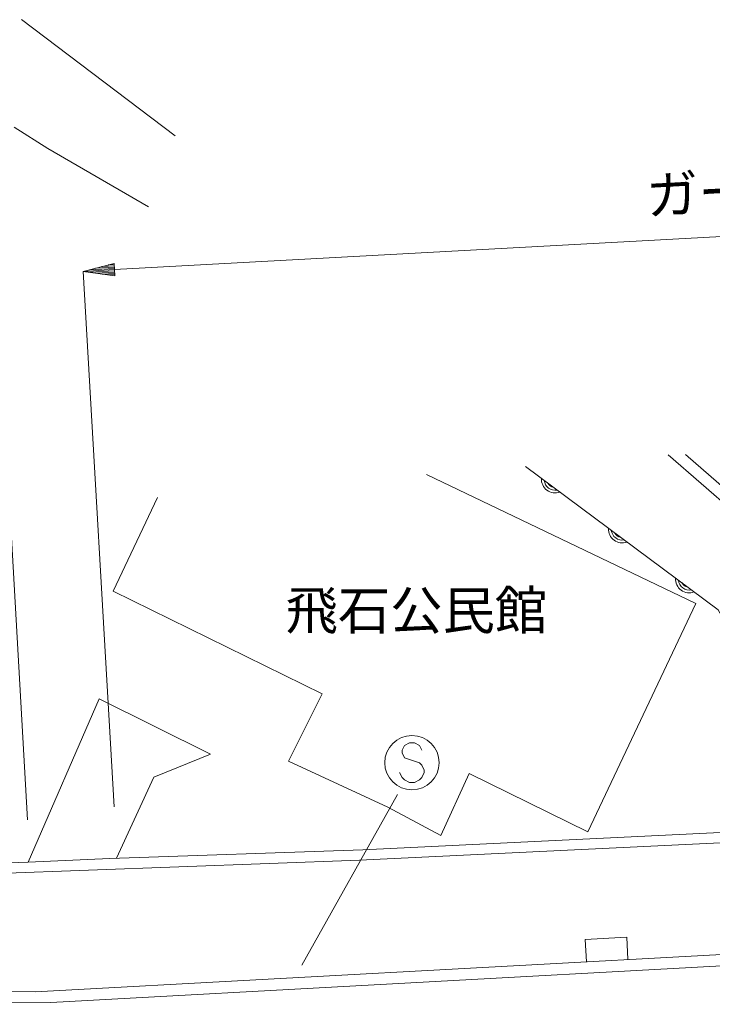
# Model space of a CAD drawing. Units: millimetres, scale not verified. Extents: x 40000 to 680000, y 20000 to 380000.
# Drawn here: x 315211 to 348334, y 296414 to 343406 of the extents above; entities that cross this region are included whole.
import ezdxf
from ezdxf.enums import TextEntityAlignment as Align

# ---------------------------------------------------------------- set-up
doc = ezdxf.new("R2010")
doc.units = ezdxf.units.MM
doc.header["$LTSCALE"] = 1000
for name, color, linetype, lineweight in [('M-BGD', 7, 'Continuous', 13), ('M-STR-HTXT', 7, 'Continuous', 13), ('M-STR-STRC', 7, 'Continuous', 13), ('M-STR-STRD', 7, 'Continuous', 13)]:
    doc.layers.add(name, color=color, linetype=linetype, lineweight=lineweight)
doc.styles.add('ＭＳ ゴシック', font='')
doc.styles.get('ＭＳ ゴシック').set_extended_font_data('MS Gothic')

msp = doc.modelspace()

# ---------------------------------------------------------------- linework, layer by layer
at = {"layer": 'M-BGD'}
for p, q in [((315307, 343406), (322652, 337848)), ((314944, 338258), (316553, 337242)), ((316553, 337242), (321379, 334448)), ((357353, 312932), (346219, 322590)), ((357601, 313333), (347055, 322618)), ((347541, 315482), (334671, 321663)), ((319685, 316075), (321802, 320562)), ((329676, 311164), (319685, 316075)), ((342376, 304560), (347541, 315482)), ((328067, 307947), (329676, 311164)), ((315621, 303121), (319011, 310927)), ((324342, 308286), (319011, 310927)), ((321633, 307185), (324342, 308286)), ((332809, 305746), (328067, 307947)), ((335349, 304391), (336703, 307354)), ((336703, 307354), (342376, 304560)), ((319840, 303302), (321633, 307185)), ((332809, 305746), (335349, 304391)), ((331623, 303714), (352528, 304720)), ((331454, 303206), (352527, 304218)), ((319516, 303290), (331623, 303714)), ((312997, 302528), (331454, 303206)), ((313081, 303036), (315621, 303121)), ((315621, 303121), (319516, 303290)), ((342258, 299426), (344240, 299534)), ((342316, 298356), (342258, 299426)), ((344298, 298465), (344240, 299534))]:
    msp.add_line(p, q, dxfattribs=at)
msp.add_lwpolyline([(339399, 322039), (348606, 315187), (352931, 307478)], dxfattribs=at)
for centre, radius, start, end in [((340814, 321427), 654, 176.123, 290.5648), ((340814, 321427), 523, 185.9342, 280.7536), ((340814, 321427), 392, 207.8107, 258.8771), ((344023, 319039), 654, 176.123, 290.5648), ((344023, 319039), 523, 185.9342, 280.7536), ((344023, 319039), 392, 207.8107, 258.8771), ((347231, 316651), 654, 176.123, 290.5648), ((347231, 316651), 523, 185.9342, 280.7536), ((347231, 316651), 392, 207.8107, 258.8771)]:
    msp.add_arc(centre, radius, start, end, dxfattribs=at)
at = {"layer": 'M-STR-HTXT'}
for p, q in [((319748, 331452), (386200, 335063)), ((318251, 331370), (319732, 331751)), ((318251, 331370), (319748, 331452)), ((319735, 305757), (318251, 331370)), ((318251, 331370), (319765, 331152)), ((319745, 331512), (318547, 331447)), ((319752, 331392), (318553, 331327)), ((318843, 331523), (319742, 331572)), ((318856, 331283), (319755, 331332)), ((319739, 331632), (319140, 331599)), ((319436, 331675), (319735, 331691)), ((319765, 331152), (319732, 331751)), ((314104, 331154), (315585, 305146)), ((319758, 331272), (319159, 331240)), ((319462, 331196), (319761, 331212))]:
    msp.add_line(p, q, dxfattribs=at)
at = {"layer": 'M-STR-STRC'}
for p, q in [((333852, 308821), (333616, 308703)), ((334088, 308821), (333852, 308821)), ((334325, 308703), (334088, 308821)), ((333616, 308703), (333497, 308466)), ((333497, 308466), (333497, 308348)), ((333497, 308348), (333616, 308112)), ((334443, 308466), (334325, 308703)), ((333616, 308112), (334325, 307875)), ((334325, 307875), (334443, 307757)), ((333497, 307166), (333379, 307403)), ((334443, 307757), (334561, 307521)), ((334561, 307403), (334443, 307166)), ((334561, 307521), (334561, 307403)), ((333616, 307048), (333497, 307166)), ((333852, 306930), (333616, 307048)), ((334088, 306930), (333852, 306930)), ((334325, 307048), (334088, 306930)), ((334443, 307166), (334325, 307048)), ((328699, 298193), (333271, 306361))]:
    msp.add_line(p, q, dxfattribs=at)
msp.add_circle((333970, 307875), 1300, dxfattribs=at)
at = {"layer": 'M-STR-STRD'}
for p, q in [((570577, 310817), (315950, 296917)), ((316709, 296414), (570605, 310253)), ((315950, 296917), (312247, 296964)), ((312308, 296423), (316709, 296414))]:
    msp.add_line(p, q, dxfattribs=at)

# ---------------------------------------------------------------- texts
at = {"layer": 'M-BGD', "style": 'ＭＳ ゴシック'}
msp.add_text('飛石公民館', height=1833, dxfattribs=at).set_placement((334182, 315163), align=Align.MIDDLE_CENTER)
at = {"layer": 'M-STR-HTXT', "style": 'ＭＳ ゴシック'}
msp.add_text('ガードパイプ', height=1833, rotation=3.11, dxfattribs=at).set_placement((345250, 333519), align=Align.BOTTOM_LEFT)

doc.saveas('drawing.dxf')
